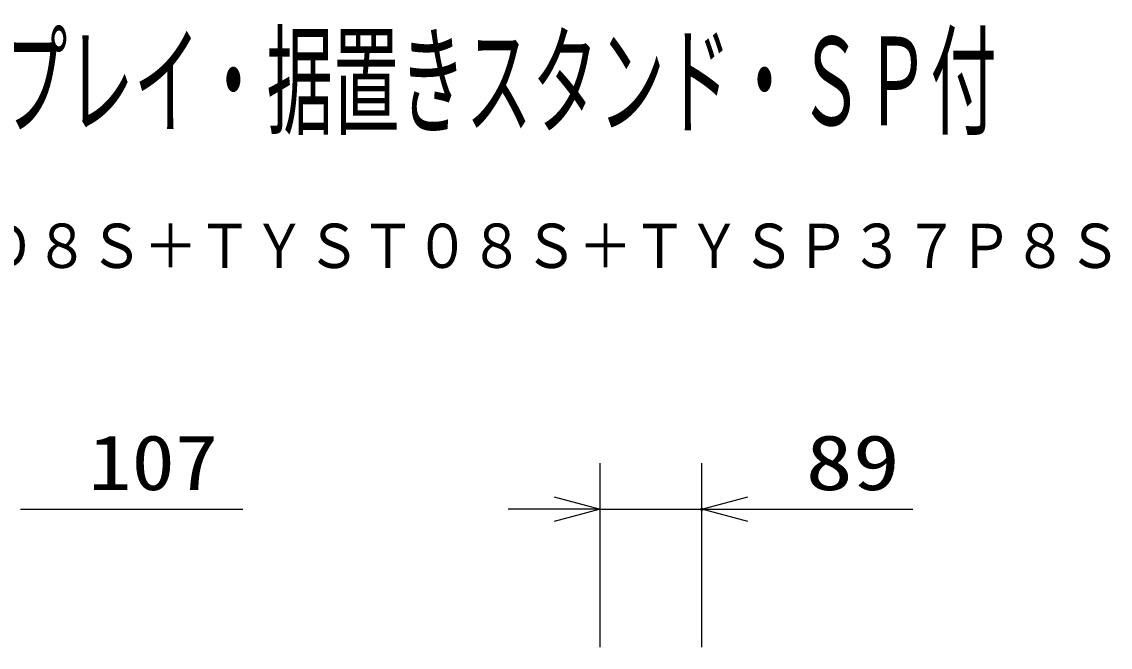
# Model space of a CAD drawing. Units: millimetres, scale not verified. Extents: x -63 to 63, y -57 to 57.
# Drawn here: x 14.48 to 61.81, y 30.21 to 57.41 of the extents above; entities that cross this region are included whole.
import ezdxf
from ezdxf.enums import TextEntityAlignment as Align

# ---------------------------------------------------------------- set-up
doc = ezdxf.new("R2010")
doc.units = ezdxf.units.MM
doc.header["$LTSCALE"] = 0.190236
doc.header["$PDMODE"] = 32
doc.header["$PDSIZE"] = 0.0951
for name, color, linetype in [('0-0_MOJI1', 2, 'Continuous'), ('0-1_TOUROKU', 1, 'Continuous'), ('0-3_WAKU', 3, 'Continuous'), ('0-4_DEFPOINTS', 7, 'Continuous')]:
    doc.layers.add(name, color=color, linetype=linetype)
doc.styles.add('ＭＳ ゴシック', font='')
doc.styles.get('ＭＳ ゴシック').set_extended_font_data('MS Gothic')

# ---------------------------------------------------------------- blocks, each defined once
blk = doc.blocks.new('_OPEN30')
at = {"layer": '0-4_DEFPOINTS'}
blk.add_line((0, 0), (-1, 0), dxfattribs=at)
blk.add_lwpolyline([(-1, 0.26795), (0, 0), (-1, -0.26795)], dxfattribs=at)

msp = doc.modelspace()

# ---------------------------------------------------------------- linework, layer by layer
at = {"layer": '0-3_WAKU'}
for p, q in [((39.6264, 30.214), (39.6264, 38.214)), ((44.0514, 30.214), (44.0514, 38.214)), ((14.4238, 36.214), (24.0905, 36.214)), ((37.6264, 36.214), (35.6264, 36.214)), ((39.6264, 36.214), (44.0514, 36.214)), ((46.0514, 36.214), (53.2181, 36.214))]:
    msp.add_line(p, q, dxfattribs=at)
at = {"layer": '0-4_DEFPOINTS'}
msp.add_point((44.0514, 36.214), dxfattribs=at)

# ---------------------------------------------------------------- block references
at = {"layer": '0-3_WAKU', "xscale": 2, "yscale": 2}
msp.add_blockref('_OPEN30', (39.6264, 36.214), dxfattribs=at)
at = {"layer": '0-3_WAKU', "xscale": 2, "yscale": 2, "rotation": 180}
msp.add_blockref('_OPEN30', (44.0514, 36.214), dxfattribs=at)

# ---------------------------------------------------------------- texts
at = {"layer": '0-0_MOJI1', "style": 'ＭＳ ゴシック', "width": 0.55}
msp.add_text('プログレッシブワイドプラズマディスプレイ・据置きスタンド・ＳＰ付', height=3.848, dxfattribs=at).set_placement((-35.5001, 51.7599), align=Align.BOTTOM_LEFT)
at = {"layer": '0-1_TOUROKU', "style": 'ＭＳ ゴシック', "width": 0.9}
msp.add_text('ＴＨ３７ＰＷＤ８Ｓ＋ＴＹＳＴ０８Ｓ＋ＴＹＳＰ３７Ｐ８Ｓ', height=1.925, dxfattribs=at).set_placement((-1.5001, 46.13), align=Align.BOTTOM_LEFT)
at = {"layer": '0-3_WAKU', "style": 'ＭＳ ゴシック'}
for s, width, p in [('107', 1.15, (17.37, 36.3236)), ('89', 1.25, (48.5678, 36.3236))]:
    msp.add_text(s, height=2.406, dxfattribs=dict(at, width=width)).set_placement(p, align=Align.BOTTOM_LEFT)

doc.saveas('drawing.dxf')
